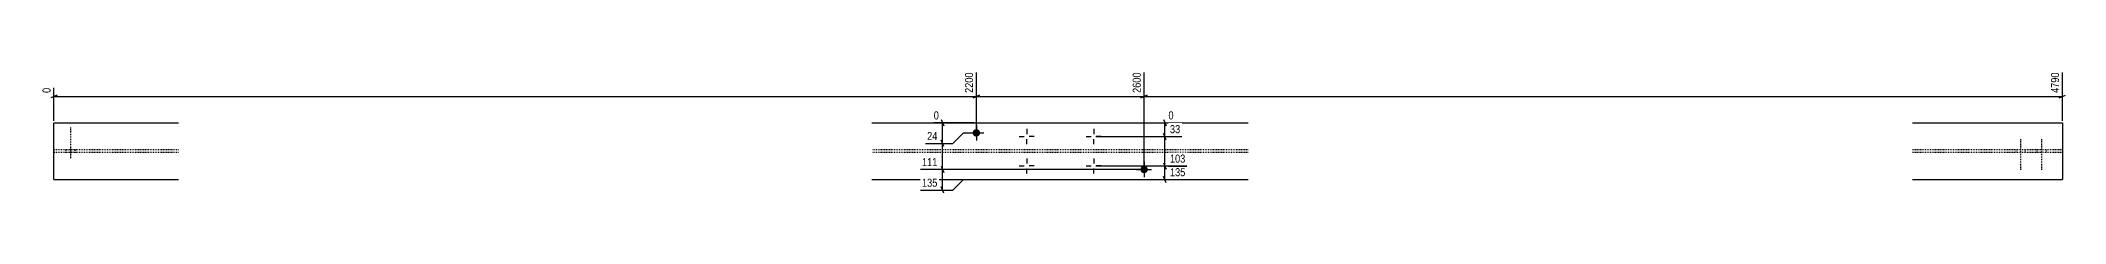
# Model space of a CAD drawing. Header units: millimetres. Extents: x 15 to 16531, y 11 to 537.
# Drawn here: x 11701 to 16531, y 15 to 306 of the extents above; entities that cross this region are included whole.
import ezdxf

# ---------------------------------------------------------------- set-up
doc = ezdxf.new("R2010")
doc.units = ezdxf.units.MM
doc.linetypes.add('DXK_LINE_DOT2', pattern=[3.9198, 1.9599, -1.9599])
doc.layers.add('MÅLSÆTNING', color=7, linetype='Continuous')
doc.layers.add('STÅL', color=7, linetype='Continuous')
doc.styles.add('Arial Narrow', font='ARIALN.TTF', dxfattribs={"height": 0.2})

msp = doc.modelspace()

# ---------------------------------------------------------------- hatches: boundary and pattern name
at = {"layer": 'STÅL', "linetype": 'Continuous'}
for points in [[(13942.2, 158.5, -1), (13924.2, 158.5, -1)], [(14342.2, 71.5, -1), (14324.2, 71.5, -1)]]:
    msp.add_hatch(color=3, dxfattribs=at).paths.add_polyline_path(points)

# ---------------------------------------------------------------- linework, layer by layer
at = {"layer": 'MÅLSÆTNING', "color": 7, "linetype": 'Continuous'}
for p, q in [((13933.2, 163.5), (13933.2, 302.3)), ((14333.2, 76.5), (14333.2, 302.3)), ((14333.2, 76.5), (14333.2, 302.3)), ((16523.2, 187.5), (16523.2, 302.3)), ((11740.7, 248), (11725.7, 242)), ((11733.2, 187.5), (11733.2, 265.7)), ((11733.2, 245), (13933.2, 245)), ((13925.7, 242), (13940.7, 248)), ((14340.7, 248), (14325.7, 242)), ((14325.7, 242), (14340.7, 248)), ((14333.2, 245), (16523.2, 245)), ((16515.7, 242), (16530.7, 248)), ((13928.2, 182.5), (13831.6, 182.5)), ((13849.3, 190), (13855.3, 175)), ((13852.3, 133.5), (13852.3, 182.5)), ((13877.3, 133.5), (13902.3, 158.5)), ((13877.3, 133.5), (13902.3, 158.5)), ((13902.3, 158.5), (13928.2, 158.5)), ((13902.3, 158.5), (13928.2, 158.5)), ((14218.2, 149.8), (14422.9, 149.8)), ((14218.2, 149.8), (14422.9, 149.8)), ((14338.2, 182.5), (14403.4, 182.5)), ((14379.8, 190), (14385.8, 175)), ((14385.8, 142.3), (14379.8, 157.3)), ((14385.8, 142.3), (14379.8, 157.3)), ((14382.8, 149.8), (14382.8, 182.5)), ((13812.1, 133.5), (13877.3, 133.5)), ((13812.1, 133.5), (13877.3, 133.5)), ((13855.3, 126), (13849.3, 141)), ((13855.3, 126), (13849.3, 141)), ((13852.3, 71.5), (13852.3, 133.5)), ((14328.2, 71.5), (13799.9, 71.5)), ((14328.2, 71.5), (13799.9, 71.5)), ((13849.3, 79), (13855.3, 64)), ((13849.3, 79), (13855.3, 64)), ((13852.3, 22.5), (13852.3, 71.5)), ((14218.2, 79.8), (14435.1, 79.8)), ((14379.8, 87.3), (14385.8, 72.3)), ((14385.8, 40), (14379.8, 55)), ((14382.8, 47.5), (14382.8, 79.8)), ((13799.9, 22.5), (13877.3, 22.5)), ((13855.3, 15), (13849.3, 30)), ((13877.3, 22.5), (13902.3, 47.5)), ((13902.3, 47.5), (13928.2, 47.5)), ((14338.2, 47.5), (14435.1, 47.5))]:
    msp.add_line(p, q, dxfattribs=at)
at = {"layer": 'STÅL', "color": 2, "linetype": 'Continuous'}
for p, q in [((11733.2, 182.5), (12030.5, 182.5)), ((11733.2, 47.5), (11733.2, 182.5)), ((13684.2, 182.5), (14581.8, 182.5)), ((16165.9, 182.5), (16523.2, 182.5)), ((16523.2, 182.5), (16523.2, 47.5)), ((11733.2, 47.5), (12030.5, 47.5)), ((13684.2, 47.5), (14581.8, 47.5)), ((16165.9, 47.5), (16523.2, 47.5))]:
    msp.add_line(p, q, dxfattribs=at)
at = {"layer": 'STÅL', "color": 3, "linetype": 'DXK_LINE_DOT2'}
for p, q in [((11773.2, 98.7), (11773.2, 171.7)), ((11762.2, 111.7), (11762.2, 118.3)), ((11784.2, 111.7), (11784.2, 118.3)), ((16412.2, 118.3), (16412.2, 111.7)), ((16423.2, 143.3), (16423.2, 70.3)), ((16434.2, 118.3), (16434.2, 111.7)), ((16462.2, 118.3), (16462.2, 111.7)), ((16473.2, 143.3), (16473.2, 70.3)), ((16484.2, 118.3), (16484.2, 111.7))]:
    msp.add_line(p, q, dxfattribs=at)
at = {"layer": 'STÅL', "color": 3, "linetype": 'Continuous'}
for p, q in [((13915.2, 158.5), (13951.2, 158.5)), ((13933.2, 176.5), (13933.2, 140.5)), ((14035.2, 149.8), (14047.2, 149.8)), ((14053.2, 167.8), (14053.2, 155.8)), ((14071.2, 149.8), (14059.2, 149.8)), ((14195.2, 149.8), (14207.2, 149.8)), ((14213.2, 167.8), (14213.2, 155.8)), ((14231.2, 149.8), (14219.2, 149.8)), ((14053.2, 131.8), (14053.2, 143.8)), ((14053.2, 97.8), (14053.2, 85.8)), ((14213.2, 131.8), (14213.2, 143.8)), ((14213.2, 97.8), (14213.2, 85.8)), ((14035.2, 79.8), (14047.2, 79.8)), ((14053.2, 61.8), (14053.2, 73.8)), ((14071.2, 79.8), (14059.2, 79.8)), ((14195.2, 79.8), (14207.2, 79.8)), ((14213.2, 61.8), (14213.2, 73.8)), ((14231.2, 79.8), (14219.2, 79.8)), ((14315.2, 71.5), (14351.2, 71.5)), ((14333.2, 89.5), (14333.2, 53.5))]:
    msp.add_line(p, q, dxfattribs=at)
at = {"layer": 'STÅL', "color": 7, "linetype": 'DXK_LINE_DOT2'}
for p, q in [((12030.5, 118.3), (11733.2, 118.3)), ((12030.5, 111.7), (11733.2, 111.7)), ((14581.8, 118.3), (13684.2, 118.3)), ((14581.8, 111.7), (13684.2, 111.7)), ((16523.2, 118.3), (16165.9, 118.3)), ((16523.2, 111.7), (16165.9, 111.7))]:
    msp.add_line(p, q, dxfattribs=at)

# ---------------------------------------------------------------- next in the draw order: wipeouts: each hides what was drawn before it
at = {"color": 0, "linetype": 'Continuous'}
for points in [[(13929.2, 306.2), (13901.2, 306.2), (13901.2, 249.5), (13929.2, 249.5)], [(16519.2, 306.2), (16491.2, 306.2), (16491.2, 249.5), (16519.2, 249.5)], [(11729.2, 269.7), (11701.2, 269.7), (11701.2, 249.5), (11729.2, 249.5)], [(13847.8, 186.5), (13847.8, 214.5), (13827.6, 214.5), (13827.6, 186.5)], [(14407.4, 186.5), (14407.4, 214.5), (14387.3, 214.5), (14387.3, 186.5)], [(13844.1, 75.5), (13844.1, 103.5), (13799.6, 103.5), (13799.6, 75.5)], [(14435.5, 83.8), (14435.5, 111.8), (14390.9, 111.8), (14390.9, 83.8)]]:
    msp.add_wipeout(points, dxfattribs=at).dxf.layer = 'MÅLSÆTNING'

# ---------------------------------------------------------------- next in the draw order: linework, layer by layer
at = {"layer": 'MÅLSÆTNING', "color": 7, "linetype": 'Continuous'}
for p, q in [((13933.2, 163.5), (13933.2, 302.3)), ((13940.7, 248), (13925.7, 242)), ((13933.2, 245), (14333.2, 245))]:
    msp.add_line(p, q, dxfattribs=at)

# ---------------------------------------------------------------- next in the draw order: texts
at = {"layer": 'MÅLSÆTNING', "color": 3, "linetype": 'Continuous', "style": 'Arial Narrow'}
for s, height, p in [('2200', 19.09, (13925.2, 253.5)), ('4790', 19.09, (16515.2, 253.5)), ('0', 19.1, (11725.2, 253.5))]:
    msp.add_text(s, height=height, rotation=90.0002, dxfattribs=at).set_placement(p)
for s, height, p in [('0', 19.1, (13831.6, 190.5)), ('0', 19.1, (14391.3, 190.5)), ('111', 19.09, (13803.6, 79.5))]:
    msp.add_text(s, height=height, dxfattribs=at).set_placement(p)

# ---------------------------------------------------------------- next in the draw order: wipeouts: each hides what was drawn before it
at = {"color": 0, "linetype": 'Continuous'}
for points in [[(13844.1, 137.5), (13844.1, 165.5), (13811.8, 165.5), (13811.8, 137.5)], [(13844.1, 26.5), (13844.1, 54.5), (13799.6, 54.5), (13799.6, 26.5)], [(14435.5, 51.5), (14435.5, 79.5), (14390.9, 79.5), (14390.9, 51.5)]]:
    msp.add_wipeout(points, dxfattribs=at).dxf.layer = 'MÅLSÆTNING'

# ---------------------------------------------------------------- next in the draw order: linework, layer by layer
at = {"layer": 'MÅLSÆTNING', "color": 7, "linetype": 'Continuous'}
for p, q in [((14382.8, 79.8), (14382.8, 149.8)), ((14218.2, 79.8), (14435.1, 79.8)), ((14379.8, 87.3), (14385.8, 72.3))]:
    msp.add_line(p, q, dxfattribs=at)

# ---------------------------------------------------------------- next in the draw order: texts
at = {"layer": 'MÅLSÆTNING', "color": 3, "linetype": 'Continuous', "style": 'Arial Narrow'}
for s, p in [('24', (13815.8, 141.5)), ('103', (14394.9, 87.8)), ('135', (13803.6, 30.5)), ('135', (14394.9, 55.5))]:
    msp.add_text(s, height=19.09, dxfattribs=at).set_placement(p)

# ---------------------------------------------------------------- next in the draw order: wipeouts: each hides what was drawn before it
at = {"color": 0, "linetype": 'Continuous'}
msp.add_wipeout([(14329.2, 306.2), (14301.2, 306.2), (14301.2, 249.5), (14329.2, 249.5)], dxfattribs=at).dxf.layer = 'MÅLSÆTNING'

# ---------------------------------------------------------------- next in the draw order: texts
at = {"layer": 'MÅLSÆTNING', "color": 3, "linetype": 'Continuous', "style": 'Arial Narrow'}
msp.add_text('2600', height=19.09, rotation=90.0002, dxfattribs=at).set_placement((14325.2, 253.5))

# ---------------------------------------------------------------- next in the draw order: wipeouts: each hides what was drawn before it
at = {"color": 0, "linetype": 'Continuous'}
msp.add_wipeout([(14423.3, 153.8), (14423.3, 181.8), (14390.9, 181.8), (14390.9, 153.8)], dxfattribs=at).dxf.layer = 'MÅLSÆTNING'

# ---------------------------------------------------------------- next in the draw order: texts
at = {"layer": 'MÅLSÆTNING', "color": 3, "linetype": 'Continuous', "style": 'Arial Narrow'}
msp.add_text('33', height=19.09, dxfattribs=at).set_placement((14394.9, 157.8))

doc.saveas('drawing.dxf')
